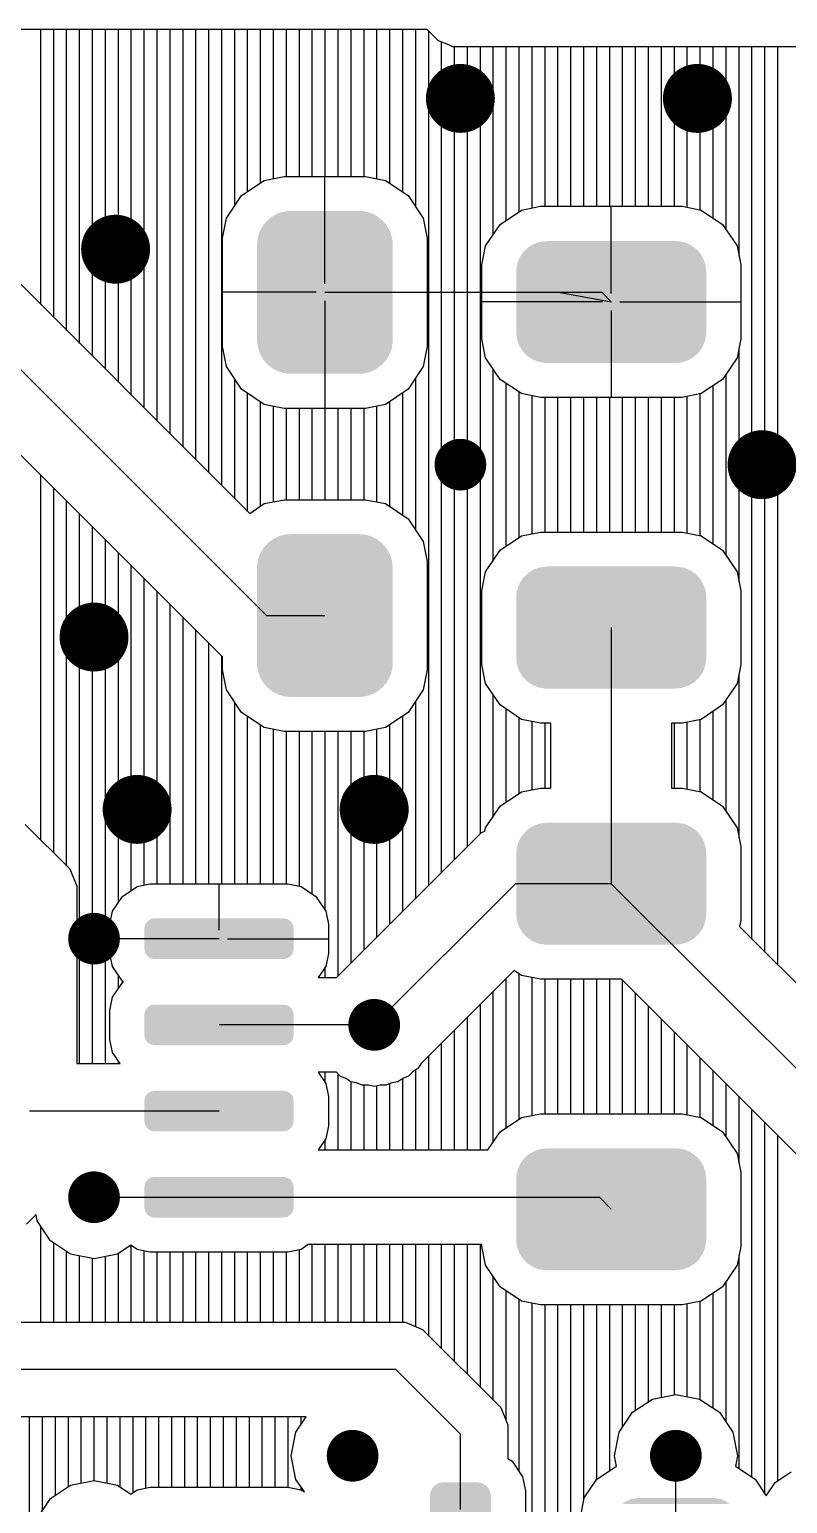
# Model space of a CAD drawing. Extents: x 295 to 953, y 10 to 290.
# Drawn here: x 717.22 to 735.65, y 147.46 to 183.3 of the extents above; entities that cross this region are included whole.
import ezdxf

# ---------------------------------------------------------------- set-up
doc = ezdxf.new("R2010")
doc.units = 0
doc.header["$LTSCALE"] = 5
doc.header["$MEASUREMENT"] = 0
doc.layers.get('0').update_dxf_attribs({"linetype": 'CONTINUOUS', "lineweight": 25})
doc.layers.add('DV-INT-A3_TOP', color=10, linetype='CONTINUOUS')

msp = doc.modelspace()

# ---------------------------------------------------------------- linework, layer by layer
for points, const_width in [([(727.278, 181.628, 1), (728.116, 181.628, 1)], 0.838), ([(733.04, 181.628, 1), (733.879, 181.628, 1)], 0.838), ([(718.896, 177.961, 1), (719.734, 177.961, 1)], 0.838), ([(734.612, 172.722, 1), (735.45, 172.722, 1)], 0.838), ([(727.383, 172.722, 1), (728.011, 172.722, 1)], 0.629), ([(718.372, 168.531, 1), (719.21, 168.531, 1)], 0.838), ([(719.42, 164.34, 1), (720.258, 164.34, 1)], 0.838), ([(725.182, 164.34, 1), (726.021, 164.34, 1)], 0.838), ([(718.477, 161.197, 1), (719.105, 161.197, 1)], 0.629), ([(725.287, 159.101, 1), (725.916, 159.101, 1)], 0.629), ([(718.477, 154.91, 1), (719.105, 154.91, 1)], 0.629), ([(724.763, 148.624, 1), (725.392, 148.624, 1)], 0.629), ([(732.621, 148.624, 1), (733.25, 148.624, 1)], 0.629)]:
    msp.add_lwpolyline(points, format="xyb", close=True, dxfattribs=dict(const_width=const_width))
for points in [[(723.29, 178.842), (723.308, 178.85), (725.52, 178.842), (725.489, 178.85)], [(723.308, 178.85), (723.455, 178.885), (725.489, 178.85), (725.36, 178.885)], [(723.455, 178.885), (723.47, 178.888), (725.36, 178.885), (725.3, 178.888)], [(723.47, 178.888), (723.636, 178.893), (725.3, 178.888), (725.217, 178.893)], [(725.17, 178.893), (725.194, 178.894), (725.217, 178.893), (725.194, 178.894)], [(722.828, 178.416), (722.9, 178.539), (725.976, 178.416), (725.908, 178.539)], [(722.9, 178.539), (722.912, 178.559), (725.908, 178.539), (725.891, 178.559)], [(722.912, 178.559), (723.009, 178.665), (725.891, 178.559), (725.8, 178.665)], [(723.009, 178.665), (723.023, 178.682), (725.8, 178.665), (725.779, 178.682)], [(723.023, 178.682), (723.14, 178.768), (725.779, 178.682), (725.669, 178.768)], [(723.14, 178.768), (723.157, 178.78), (725.669, 178.768), (725.644, 178.78)], [(723.157, 178.78), (723.29, 178.842), (725.644, 178.78), (725.52, 178.842)], [(722.752, 178.094), (722.77, 178.235), (726.052, 178.094), (726.037, 178.235)], [(722.77, 178.235), (722.773, 178.258), (726.037, 178.235), (726.03, 178.258)], [(722.773, 178.258), (722.82, 178.393), (726.03, 178.258), (725.988, 178.393)], [(722.82, 178.393), (722.828, 178.416), (725.988, 178.393), (725.976, 178.416)], [(729.6, 178.13), (729.64, 178.143), (733.144, 178.13), (733.072, 178.143)], [(729.64, 178.143), (729.785, 178.158), (733.072, 178.143), (732.989, 178.158)], [(729.785, 178.158), (729.797, 178.16), (732.989, 178.158), (732.957, 178.16)], [(729.797, 178.161), (729.797, 178.164), (732.932, 178.161), (732.932, 178.164)], [(729.797, 178.16), (729.797, 178.161), (732.957, 178.16), (732.932, 178.161)], [(722.752, 178.07), (722.752, 178.094), (726.054, 178.07), (726.052, 178.094)], [(722.754, 178.011), (722.752, 178.07), (726.052, 178.011), (726.054, 178.07)], [(722.754, 175.815), (722.754, 178.011), (726.052, 175.815), (726.052, 178.011)], [(729.127, 177.728), (729.148, 177.778), (733.606, 177.728), (733.576, 177.778)], [(729.148, 177.778), (729.208, 177.863), (733.576, 177.778), (733.525, 177.863)], [(729.208, 177.863), (729.239, 177.907), (733.525, 177.863), (733.485, 177.907)], [(729.239, 177.907), (729.317, 177.979), (733.485, 177.907), (733.418, 177.979)], [(729.317, 177.979), (729.355, 178.014), (733.418, 177.979), (733.368, 178.014)], [(729.355, 178.014), (729.448, 178.069), (733.368, 178.014), (733.289, 178.069)], [(729.448, 178.069), (729.491, 178.094), (733.289, 178.069), (733.23, 178.094)], [(729.491, 178.094), (729.6, 178.13), (733.23, 178.094), (733.144, 178.13)], [(729.055, 177.422), (729.057, 177.479), (733.673, 177.422), (733.667, 177.479)], [(729.055, 177.42), (729.055, 177.422), (733.673, 177.42), (733.673, 177.422)], [(729.055, 175.936), (729.055, 177.42), (733.673, 175.936), (733.673, 177.42)], [(729.057, 177.479), (729.076, 177.579), (733.667, 177.479), (733.656, 177.579)], [(729.076, 177.579), (729.087, 177.633), (733.656, 177.579), (733.638, 177.633)], [(729.087, 177.633), (729.127, 177.728), (733.638, 177.633), (733.606, 177.728)], [(722.752, 175.756), (722.754, 175.815), (726.054, 175.756), (726.052, 175.815)], [(722.754, 175.732), (722.752, 175.756), (726.054, 175.732), (726.054, 175.756)], [(722.768, 175.591), (722.754, 175.732), (726.035, 175.591), (726.054, 175.732)], [(729.055, 175.934), (729.055, 175.936), (733.673, 175.934), (733.673, 175.936)], [(729.061, 175.878), (729.055, 175.934), (733.671, 175.878), (733.673, 175.934)], [(729.072, 175.778), (729.061, 175.878), (733.652, 175.778), (733.671, 175.878)], [(729.091, 175.723), (729.072, 175.778), (733.641, 175.723), (733.652, 175.778)], [(729.122, 175.628), (729.091, 175.723), (733.601, 175.628), (733.641, 175.723)], [(729.152, 175.578), (729.122, 175.628), (733.58, 175.578), (733.601, 175.628)], [(722.776, 175.567), (722.768, 175.591), (726.032, 175.567), (726.035, 175.591)], [(722.818, 175.432), (722.776, 175.567), (725.986, 175.432), (726.032, 175.567)], [(722.83, 175.41), (722.818, 175.432), (725.978, 175.41), (725.986, 175.432)], [(722.898, 175.287), (722.83, 175.41), (725.905, 175.287), (725.978, 175.41)], [(722.915, 175.267), (722.898, 175.287), (725.894, 175.267), (725.905, 175.287)], [(723.006, 175.16), (722.915, 175.267), (725.797, 175.16), (725.894, 175.267)], [(729.203, 175.493), (729.152, 175.578), (733.52, 175.493), (733.58, 175.578)], [(729.243, 175.449), (729.203, 175.493), (733.489, 175.449), (733.52, 175.493)], [(729.31, 175.378), (729.243, 175.449), (733.411, 175.378), (733.489, 175.449)], [(729.36, 175.343), (729.31, 175.378), (733.373, 175.343), (733.411, 175.378)], [(729.439, 175.287), (729.36, 175.343), (733.28, 175.287), (733.373, 175.343)], [(729.498, 175.263), (729.439, 175.287), (733.238, 175.263), (733.28, 175.287)], [(723.027, 175.144), (723.006, 175.16), (725.782, 175.144), (725.797, 175.16)], [(723.137, 175.058), (723.027, 175.144), (725.665, 175.058), (725.782, 175.144)], [(723.162, 175.045), (723.137, 175.058), (725.648, 175.045), (725.665, 175.058)], [(723.285, 174.984), (723.162, 175.045), (725.515, 174.984), (725.648, 175.045)], [(723.316, 174.976), (723.285, 174.984), (725.498, 174.976), (725.515, 174.984)], [(723.446, 174.941), (723.316, 174.976), (725.351, 174.941), (725.498, 174.976)], [(723.505, 174.937), (723.446, 174.941), (725.336, 174.937), (725.351, 174.941)], [(723.589, 174.933), (723.505, 174.937), (725.17, 174.933), (725.336, 174.937)], [(723.612, 174.931), (723.589, 174.933), (723.612, 174.931), (723.636, 174.933)], [(729.584, 175.227), (729.498, 175.263), (733.128, 175.227), (733.238, 175.263)], [(729.656, 175.213), (729.584, 175.227), (733.088, 175.213), (733.128, 175.227)], [(729.739, 175.198), (729.656, 175.213), (732.943, 175.198), (733.088, 175.213)], [(729.771, 175.197), (729.739, 175.198), (732.932, 175.197), (732.943, 175.198)], [(729.797, 175.196), (729.771, 175.197), (732.932, 175.196), (732.932, 175.197)], [(729.797, 175.192), (729.797, 175.196), (732.932, 175.192), (732.932, 175.196)], [(723.157, 170.922), (723.29, 170.984), (725.644, 170.922), (725.52, 170.984)], [(723.29, 170.984), (723.308, 170.992), (725.52, 170.984), (725.489, 170.992)], [(723.308, 170.992), (723.455, 171.027), (725.489, 170.992), (725.36, 171.027)], [(723.455, 171.027), (723.47, 171.03), (725.36, 171.027), (725.3, 171.03)], [(723.47, 171.03), (723.636, 171.035), (725.3, 171.03), (725.217, 171.035)], [(725.17, 171.035), (725.194, 171.036), (725.217, 171.035), (725.194, 171.036)], [(722.828, 170.557), (722.9, 170.681), (725.976, 170.557), (725.908, 170.681)], [(722.9, 170.681), (722.912, 170.701), (725.908, 170.681), (725.891, 170.701)], [(722.912, 170.701), (723.009, 170.807), (725.891, 170.701), (725.8, 170.807)], [(723.009, 170.807), (723.023, 170.824), (725.8, 170.807), (725.779, 170.824)], [(723.023, 170.824), (723.14, 170.91), (725.779, 170.824), (725.669, 170.91)], [(723.14, 170.91), (723.157, 170.922), (725.669, 170.91), (725.644, 170.922)], [(722.752, 170.236), (722.77, 170.377), (726.052, 170.236), (726.037, 170.377)], [(722.77, 170.377), (722.773, 170.4), (726.037, 170.377), (726.03, 170.4)], [(722.773, 170.4), (722.82, 170.535), (726.03, 170.4), (725.988, 170.535)], [(722.82, 170.535), (722.828, 170.557), (725.988, 170.535), (725.976, 170.557)], [(729.797, 170.244), (729.797, 170.247), (732.932, 170.244), (732.932, 170.247)], [(722.752, 170.211), (722.752, 170.236), (726.054, 170.211), (726.052, 170.236)], [(722.754, 170.153), (722.752, 170.211), (726.052, 170.153), (726.054, 170.211)], [(722.754, 167.957), (722.754, 170.153), (726.052, 167.957), (726.052, 170.153)], [(729.148, 169.861), (729.208, 169.946), (733.576, 169.861), (733.525, 169.946)], [(729.208, 169.946), (729.239, 169.99), (733.525, 169.946), (733.485, 169.99)], [(729.239, 169.99), (729.317, 170.062), (733.485, 169.99), (733.418, 170.062)], [(729.317, 170.062), (729.355, 170.097), (733.418, 170.062), (733.368, 170.097)], [(729.355, 170.097), (729.448, 170.152), (733.368, 170.097), (733.289, 170.152)], [(729.448, 170.152), (729.491, 170.177), (733.289, 170.152), (733.23, 170.177)], [(729.491, 170.177), (729.6, 170.213), (733.23, 170.177), (733.144, 170.213)], [(729.6, 170.213), (729.64, 170.226), (733.144, 170.213), (733.072, 170.226)], [(729.64, 170.226), (729.785, 170.242), (733.072, 170.226), (732.989, 170.242)], [(729.785, 170.242), (729.797, 170.243), (732.989, 170.242), (732.957, 170.243)], [(729.797, 170.243), (729.797, 170.244), (732.957, 170.243), (732.932, 170.244)], [(729.055, 169.505), (729.057, 169.562), (733.673, 169.505), (733.667, 169.562)], [(729.057, 169.562), (729.076, 169.662), (733.667, 169.562), (733.656, 169.662)], [(729.076, 169.662), (729.087, 169.716), (733.656, 169.662), (733.638, 169.716)], [(729.087, 169.716), (729.127, 169.811), (733.638, 169.716), (733.606, 169.811)], [(729.127, 169.811), (729.148, 169.861), (733.606, 169.811), (733.576, 169.861)], [(729.055, 169.503), (729.055, 169.505), (733.673, 169.503), (733.673, 169.505)], [(729.055, 168.02), (729.055, 169.503), (733.673, 168.02), (733.673, 169.503)], [(722.752, 167.898), (722.754, 167.957), (726.054, 167.898), (726.052, 167.957)], [(722.754, 167.874), (722.752, 167.898), (726.054, 167.874), (726.054, 167.898)], [(722.768, 167.733), (722.754, 167.874), (726.035, 167.733), (726.054, 167.874)], [(729.055, 168.017), (729.055, 168.02), (733.673, 168.017), (733.673, 168.02)], [(729.061, 167.961), (729.055, 168.017), (733.671, 167.961), (733.673, 168.017)], [(729.072, 167.861), (729.061, 167.961), (733.652, 167.861), (733.671, 167.961)], [(729.091, 167.806), (729.072, 167.861), (733.641, 167.806), (733.652, 167.861)], [(729.122, 167.712), (729.091, 167.806), (733.601, 167.712), (733.641, 167.806)], [(722.776, 167.709), (722.768, 167.733), (726.032, 167.709), (726.035, 167.733)], [(722.818, 167.574), (722.776, 167.709), (725.986, 167.574), (726.032, 167.709)], [(722.83, 167.552), (722.818, 167.574), (725.978, 167.552), (725.986, 167.574)], [(722.898, 167.429), (722.83, 167.552), (725.905, 167.429), (725.978, 167.552)], [(722.915, 167.409), (722.898, 167.429), (725.894, 167.409), (725.905, 167.429)], [(723.006, 167.302), (722.915, 167.409), (725.797, 167.302), (725.894, 167.409)], [(729.152, 167.661), (729.122, 167.712), (733.58, 167.661), (733.601, 167.712)], [(729.203, 167.576), (729.152, 167.661), (733.52, 167.576), (733.58, 167.661)], [(729.243, 167.532), (729.203, 167.576), (733.489, 167.532), (733.52, 167.576)], [(729.31, 167.461), (729.243, 167.532), (733.411, 167.461), (733.489, 167.532)], [(729.36, 167.426), (729.31, 167.461), (733.373, 167.426), (733.411, 167.461)], [(729.439, 167.371), (729.36, 167.426), (733.28, 167.371), (733.373, 167.426)], [(723.027, 167.286), (723.006, 167.302), (725.782, 167.286), (725.797, 167.302)], [(723.137, 167.2), (723.027, 167.286), (725.665, 167.2), (725.782, 167.286)], [(723.162, 167.187), (723.137, 167.2), (725.648, 167.187), (725.665, 167.2)], [(723.285, 167.126), (723.162, 167.187), (725.515, 167.126), (725.648, 167.187)], [(723.316, 167.117), (723.285, 167.126), (725.498, 167.117), (725.515, 167.126)], [(723.446, 167.083), (723.316, 167.117), (725.351, 167.083), (725.498, 167.117)], [(723.505, 167.079), (723.446, 167.083), (725.336, 167.079), (725.351, 167.083)], [(723.589, 167.074), (723.505, 167.079), (725.17, 167.074), (725.336, 167.079)], [(723.612, 167.073), (723.589, 167.074), (723.612, 167.073), (723.636, 167.074)], [(729.498, 167.346), (729.439, 167.371), (733.238, 167.346), (733.28, 167.371)], [(729.584, 167.31), (729.498, 167.346), (733.128, 167.31), (733.238, 167.346)], [(729.656, 167.296), (729.584, 167.31), (733.088, 167.296), (733.128, 167.31)], [(729.739, 167.281), (729.656, 167.296), (732.943, 167.281), (733.088, 167.296)], [(729.771, 167.28), (729.739, 167.281), (732.932, 167.28), (732.943, 167.281)], [(729.797, 167.279), (729.771, 167.28), (732.932, 167.279), (732.932, 167.28)], [(729.797, 167.276), (729.797, 167.279), (732.932, 167.276), (732.932, 167.279)], [(729.239, 163.762), (729.317, 163.834), (733.485, 163.762), (733.418, 163.834)], [(729.317, 163.834), (729.355, 163.869), (733.418, 163.834), (733.368, 163.869)], [(729.355, 163.869), (729.448, 163.924), (733.368, 163.869), (733.289, 163.924)], [(729.448, 163.924), (729.491, 163.949), (733.289, 163.924), (733.23, 163.949)], [(729.491, 163.949), (729.6, 163.985), (733.23, 163.949), (733.144, 163.985)], [(729.6, 163.985), (729.64, 163.998), (733.144, 163.985), (733.072, 163.998)], [(729.64, 163.998), (729.785, 164.014), (733.072, 163.998), (732.989, 164.014)], [(729.785, 164.014), (729.797, 164.015), (732.989, 164.014), (732.957, 164.015)], [(729.797, 164.016), (729.797, 164.019), (732.932, 164.016), (732.932, 164.019)], [(729.797, 164.015), (729.797, 164.016), (732.957, 164.015), (732.932, 164.016)], [(729.076, 163.434), (729.087, 163.489), (733.656, 163.434), (733.638, 163.489)], [(729.087, 163.489), (729.127, 163.583), (733.638, 163.489), (733.606, 163.583)], [(729.127, 163.583), (729.148, 163.634), (733.606, 163.583), (733.576, 163.634)], [(729.148, 163.634), (729.208, 163.719), (733.576, 163.634), (733.525, 163.719)], [(729.208, 163.719), (729.239, 163.762), (733.525, 163.719), (733.485, 163.762)], [(729.055, 163.277), (729.057, 163.334), (733.673, 163.277), (733.667, 163.334)], [(729.055, 163.275), (729.055, 163.277), (733.673, 163.275), (733.673, 163.277)], [(729.055, 161.792), (729.055, 163.275), (733.673, 161.792), (733.673, 163.275)], [(729.057, 163.334), (729.076, 163.434), (733.667, 163.334), (733.656, 163.434)], [(720.096, 161.627), (720.157, 161.665), (723.558, 161.627), (723.508, 161.665)], [(720.157, 161.665), (720.173, 161.674), (723.508, 161.665), (723.474, 161.674)], [(720.173, 161.674), (720.256, 161.69), (723.474, 161.674), (723.421, 161.69)], [(720.256, 161.69), (720.262, 161.691), (723.421, 161.69), (723.397, 161.691)], [(729.055, 161.79), (729.055, 161.792), (733.673, 161.79), (733.673, 161.792)], [(729.061, 161.733), (729.055, 161.79), (733.671, 161.733), (733.673, 161.79)], [(729.072, 161.633), (729.061, 161.733), (733.652, 161.633), (733.671, 161.733)], [(720.015, 161.444), (720.016, 161.467), (723.644, 161.444), (723.64, 161.467)], [(720.015, 160.949), (720.015, 161.444), (723.644, 160.949), (723.644, 161.444)], [(720.016, 161.467), (720.035, 161.533), (723.64, 161.467), (723.628, 161.533)], [(720.035, 161.533), (720.041, 161.555), (723.628, 161.533), (723.614, 161.555)], [(720.041, 161.555), (720.083, 161.61), (723.614, 161.555), (723.58, 161.61)], [(720.083, 161.61), (720.096, 161.627), (723.58, 161.61), (723.558, 161.627)], [(729.091, 161.578), (729.072, 161.633), (733.641, 161.578), (733.652, 161.633)], [(729.122, 161.484), (729.091, 161.578), (733.601, 161.484), (733.641, 161.578)], [(729.152, 161.433), (729.122, 161.484), (733.58, 161.433), (733.601, 161.484)], [(729.203, 161.348), (729.152, 161.433), (733.52, 161.348), (733.58, 161.433)], [(729.243, 161.305), (729.203, 161.348), (733.489, 161.305), (733.52, 161.348)], [(729.31, 161.233), (729.243, 161.305), (733.411, 161.233), (733.489, 161.305)], [(720.019, 160.926), (720.015, 160.949), (723.643, 160.926), (723.644, 160.949)], [(729.36, 161.198), (729.31, 161.233), (733.373, 161.198), (733.411, 161.233)], [(729.439, 161.143), (729.36, 161.198), (733.28, 161.143), (733.373, 161.198)], [(729.498, 161.118), (729.439, 161.143), (733.238, 161.118), (733.28, 161.143)], [(729.584, 161.082), (729.498, 161.118), (733.128, 161.082), (733.238, 161.118)], [(729.656, 161.069), (729.584, 161.082), (733.088, 161.069), (733.128, 161.082)], [(729.739, 161.053), (729.656, 161.069), (732.943, 161.053), (733.088, 161.069)], [(729.771, 161.052), (729.739, 161.053), (732.932, 161.052), (732.943, 161.053)], [(729.797, 161.051), (729.771, 161.052), (732.932, 161.051), (732.932, 161.052)], [(729.797, 161.048), (729.797, 161.051), (732.932, 161.048), (732.932, 161.051)], [(720.031, 160.86), (720.019, 160.926), (723.624, 160.86), (723.643, 160.926)], [(720.045, 160.839), (720.031, 160.86), (723.618, 160.839), (723.624, 160.86)], [(720.079, 160.783), (720.045, 160.839), (723.576, 160.783), (723.618, 160.839)], [(720.101, 160.766), (720.079, 160.783), (723.563, 160.766), (723.576, 160.783)], [(720.151, 160.728), (720.101, 160.766), (723.502, 160.728), (723.563, 160.766)], [(720.185, 160.719), (720.151, 160.728), (723.486, 160.719), (723.502, 160.728)], [(720.238, 160.703), (720.185, 160.719), (723.403, 160.703), (723.486, 160.719)], [(720.262, 160.702), (720.238, 160.703), (723.397, 160.702), (723.403, 160.703)], [(720.041, 159.459), (720.083, 159.515), (723.614, 159.459), (723.58, 159.515)], [(720.083, 159.515), (720.096, 159.531), (723.58, 159.515), (723.558, 159.531)], [(720.096, 159.531), (720.157, 159.569), (723.558, 159.531), (723.508, 159.569)], [(720.157, 159.569), (720.173, 159.579), (723.508, 159.569), (723.474, 159.579)], [(720.173, 159.579), (720.256, 159.594), (723.474, 159.579), (723.421, 159.594)], [(720.256, 159.594), (720.262, 159.596), (723.421, 159.594), (723.397, 159.596)], [(720.015, 159.348), (720.016, 159.372), (723.644, 159.348), (723.64, 159.372)], [(720.015, 158.854), (720.015, 159.348), (723.644, 158.854), (723.644, 159.348)], [(720.016, 159.372), (720.035, 159.437), (723.64, 159.372), (723.628, 159.437)], [(720.035, 159.437), (720.041, 159.459), (723.628, 159.437), (723.614, 159.459)], [(720.019, 158.83), (720.015, 158.854), (723.643, 158.83), (723.644, 158.854)], [(720.031, 158.765), (720.019, 158.83), (723.624, 158.765), (723.643, 158.83)], [(720.045, 158.743), (720.031, 158.765), (723.618, 158.743), (723.624, 158.765)], [(720.079, 158.688), (720.045, 158.743), (723.576, 158.688), (723.618, 158.743)], [(720.101, 158.671), (720.079, 158.688), (723.563, 158.671), (723.576, 158.688)], [(720.151, 158.633), (720.101, 158.671), (723.502, 158.633), (723.563, 158.671)], [(720.185, 158.623), (720.151, 158.633), (723.486, 158.623), (723.502, 158.633)], [(720.238, 158.608), (720.185, 158.623), (723.403, 158.608), (723.486, 158.623)], [(720.262, 158.607), (720.238, 158.608), (723.397, 158.607), (723.403, 158.608)], [(720.035, 157.342), (720.041, 157.364), (723.628, 157.342), (723.614, 157.364)], [(720.041, 157.364), (720.083, 157.419), (723.614, 157.364), (723.58, 157.419)], [(720.083, 157.419), (720.096, 157.436), (723.58, 157.419), (723.558, 157.436)], [(720.096, 157.436), (720.157, 157.474), (723.558, 157.436), (723.508, 157.474)], [(720.157, 157.474), (720.173, 157.483), (723.508, 157.474), (723.474, 157.483)], [(720.173, 157.483), (720.256, 157.499), (723.474, 157.483), (723.421, 157.499)], [(720.256, 157.499), (720.262, 157.5), (723.421, 157.499), (723.397, 157.5)], [(720.015, 157.253), (720.016, 157.276), (723.644, 157.253), (723.64, 157.276)], [(720.015, 156.758), (720.015, 157.253), (723.644, 156.758), (723.644, 157.253)], [(720.016, 157.276), (720.035, 157.342), (723.64, 157.276), (723.628, 157.342)], [(720.019, 156.735), (720.015, 156.758), (723.643, 156.735), (723.644, 156.758)], [(720.031, 156.669), (720.019, 156.735), (723.624, 156.669), (723.643, 156.735)], [(720.045, 156.648), (720.031, 156.669), (723.618, 156.648), (723.624, 156.669)], [(720.079, 156.592), (720.045, 156.648), (723.576, 156.592), (723.618, 156.648)], [(720.101, 156.575), (720.079, 156.592), (723.563, 156.575), (723.576, 156.592)], [(720.151, 156.537), (720.101, 156.575), (723.502, 156.537), (723.563, 156.575)], [(720.185, 156.528), (720.151, 156.537), (723.486, 156.528), (723.502, 156.537)], [(720.238, 156.512), (720.185, 156.528), (723.403, 156.512), (723.486, 156.528)], [(720.262, 156.511), (720.238, 156.512), (723.397, 156.511), (723.403, 156.512)], [(729.239, 155.846), (729.317, 155.917), (733.485, 155.846), (733.418, 155.917)], [(729.317, 155.917), (729.355, 155.952), (733.418, 155.917), (733.368, 155.952)], [(729.355, 155.952), (729.448, 156.007), (733.368, 155.952), (733.289, 156.007)], [(729.448, 156.007), (729.491, 156.032), (733.289, 156.007), (733.23, 156.032)], [(729.491, 156.032), (729.6, 156.068), (733.23, 156.032), (733.144, 156.068)], [(729.6, 156.068), (729.64, 156.082), (733.144, 156.068), (733.072, 156.082)], [(729.64, 156.082), (729.785, 156.097), (733.072, 156.082), (732.989, 156.097)], [(729.785, 156.097), (729.797, 156.098), (732.989, 156.097), (732.957, 156.098)], [(729.797, 156.099), (729.797, 156.102), (732.932, 156.099), (732.932, 156.102)], [(729.797, 156.098), (729.797, 156.099), (732.957, 156.098), (732.932, 156.099)], [(729.076, 155.517), (729.087, 155.572), (733.656, 155.517), (733.638, 155.572)], [(729.087, 155.572), (729.127, 155.666), (733.638, 155.572), (733.606, 155.666)], [(729.127, 155.666), (729.148, 155.717), (733.606, 155.666), (733.576, 155.717)], [(729.148, 155.717), (729.208, 155.802), (733.576, 155.717), (733.525, 155.802)], [(729.208, 155.802), (729.239, 155.846), (733.525, 155.802), (733.485, 155.846)], [(720.016, 155.181), (720.035, 155.246), (723.64, 155.181), (723.628, 155.246)], [(720.035, 155.246), (720.041, 155.268), (723.628, 155.246), (723.614, 155.268)], [(720.041, 155.268), (720.083, 155.324), (723.614, 155.268), (723.58, 155.324)], [(720.083, 155.324), (720.096, 155.34), (723.58, 155.324), (723.558, 155.34)], [(720.096, 155.34), (720.157, 155.378), (723.558, 155.34), (723.508, 155.378)], [(720.157, 155.378), (720.173, 155.388), (723.508, 155.378), (723.474, 155.388)], [(720.173, 155.388), (720.256, 155.403), (723.474, 155.388), (723.421, 155.403)], [(720.256, 155.403), (720.262, 155.405), (723.421, 155.403), (723.397, 155.405)], [(729.055, 155.361), (729.057, 155.417), (733.673, 155.361), (733.667, 155.417)], [(729.055, 155.359), (729.055, 155.361), (733.673, 155.359), (733.673, 155.361)], [(729.055, 153.875), (729.055, 155.359), (733.673, 153.875), (733.673, 155.359)], [(729.057, 155.417), (729.076, 155.517), (733.667, 155.417), (733.656, 155.517)], [(720.015, 155.157), (720.016, 155.181), (723.644, 155.157), (723.64, 155.181)], [(720.015, 154.663), (720.015, 155.157), (723.644, 154.663), (723.644, 155.157)], [(720.019, 154.639), (720.015, 154.663), (723.643, 154.639), (723.644, 154.663)], [(720.031, 154.574), (720.019, 154.639), (723.624, 154.574), (723.643, 154.639)], [(720.045, 154.552), (720.031, 154.574), (723.618, 154.552), (723.624, 154.574)], [(720.079, 154.497), (720.045, 154.552), (723.576, 154.497), (723.618, 154.552)], [(720.101, 154.48), (720.079, 154.497), (723.563, 154.48), (723.576, 154.497)], [(720.151, 154.442), (720.101, 154.48), (723.502, 154.442), (723.563, 154.48)], [(720.185, 154.432), (720.151, 154.442), (723.486, 154.432), (723.502, 154.442)], [(720.238, 154.417), (720.185, 154.432), (723.403, 154.417), (723.486, 154.432)], [(720.262, 154.416), (720.238, 154.417), (723.397, 154.416), (723.403, 154.417)], [(729.055, 153.873), (729.055, 153.875), (733.673, 153.873), (733.673, 153.875)], [(729.061, 153.816), (729.055, 153.873), (733.671, 153.816), (733.673, 153.873)], [(729.072, 153.716), (729.061, 153.816), (733.652, 153.716), (733.671, 153.816)], [(729.091, 153.662), (729.072, 153.716), (733.641, 153.662), (733.652, 153.716)], [(729.122, 153.567), (729.091, 153.662), (733.601, 153.567), (733.641, 153.662)], [(729.152, 153.517), (729.122, 153.567), (733.58, 153.517), (733.601, 153.567)], [(729.203, 153.432), (729.152, 153.517), (733.52, 153.432), (733.58, 153.517)], [(729.243, 153.388), (729.203, 153.432), (733.489, 153.388), (733.52, 153.432)], [(729.31, 153.316), (729.243, 153.388), (733.411, 153.316), (733.489, 153.388)], [(729.36, 153.281), (729.31, 153.316), (733.373, 153.281), (733.411, 153.316)], [(729.439, 153.226), (729.36, 153.281), (733.28, 153.226), (733.373, 153.281)], [(729.498, 153.201), (729.439, 153.226), (733.238, 153.201), (733.28, 153.226)], [(729.584, 153.165), (729.498, 153.201), (733.128, 153.165), (733.238, 153.201)], [(729.656, 153.152), (729.584, 153.165), (733.088, 153.152), (733.128, 153.165)], [(729.739, 153.136), (729.656, 153.152), (732.943, 153.136), (733.088, 153.152)], [(729.771, 153.135), (729.739, 153.136), (732.932, 153.135), (732.943, 153.136)], [(729.797, 153.134), (729.771, 153.135), (732.932, 153.134), (732.932, 153.135)], [(729.797, 153.131), (729.797, 153.134), (732.932, 153.131), (732.932, 153.134)], [(726.957, 147.651), (726.971, 147.744), (728.437, 147.651), (728.422, 147.744)], [(726.971, 147.744), (726.976, 147.755), (728.422, 147.744), (728.42, 147.755)], [(726.976, 147.755), (727.016, 147.839), (728.42, 147.755), (728.376, 147.839)], [(727.016, 147.839), (727.024, 147.848), (728.376, 147.839), (728.372, 147.848)], [(727.024, 147.848), (727.088, 147.914), (728.372, 147.848), (728.303, 147.914)], [(727.088, 147.914), (727.101, 147.921), (728.303, 147.914), (728.297, 147.921)], [(727.101, 147.921), (727.181, 147.963), (728.297, 147.921), (728.209, 147.963)], [(727.181, 147.963), (727.201, 147.966), (728.209, 147.963), (728.203, 147.966)], [(727.201, 147.966), (727.284, 147.98), (728.203, 147.966), (728.11, 147.98)], [(726.955, 146.989), (726.955, 147.651), (728.439, 146.989), (728.439, 147.651)], [(731.632, 147.449), (731.72, 147.513), (734.235, 147.449), (734.156, 147.513)], [(731.72, 147.513), (731.739, 147.527), (734.156, 147.513), (734.126, 147.527)], [(731.739, 147.527), (731.843, 147.568), (734.126, 147.527), (734.036, 147.568)], [(731.843, 147.568), (731.862, 147.576), (734.036, 147.568), (733.994, 147.576)], [(731.862, 147.576), (731.987, 147.592), (733.994, 147.576), (733.906, 147.592)], [(731.987, 147.592), (731.993, 147.593), (733.906, 147.592), (733.879, 147.593)]]:
    msp.add_solid(points)
at = {"layer": 'DV-INT-A3_TOP', "color": 7}
for p, q in [((726.888, 183.304), (708.645, 183.304)), ((717.496, 176.615), (717.496, 183.304)), ((717.81, 176.301), (717.81, 183.304)), ((718.125, 175.987), (718.125, 183.304)), ((718.439, 175.672), (718.439, 183.304)), ((718.753, 175.358), (718.753, 183.304)), ((719.068, 175.044), (719.068, 183.304)), ((719.382, 174.729), (719.382, 183.304)), ((719.696, 174.415), (719.696, 183.304)), ((720.011, 174.101), (720.011, 183.304)), ((720.325, 173.786), (720.325, 183.304)), ((720.639, 173.472), (720.639, 183.304)), ((720.954, 173.158), (720.954, 183.304)), ((721.268, 172.843), (721.268, 183.304)), ((721.582, 172.529), (721.582, 183.304)), ((721.897, 172.215), (721.897, 183.304)), ((722.211, 179.017), (722.211, 183.304)), ((722.525, 179.365), (722.525, 183.304)), ((722.84, 179.574), (722.84, 183.304)), ((723.154, 179.679), (723.154, 183.304)), ((723.468, 179.729), (723.468, 183.304)), ((723.783, 179.729), (723.783, 183.304)), ((724.097, 179.729), (724.097, 183.304)), ((724.411, 179.729), (724.411, 183.304)), ((724.726, 179.729), (724.726, 183.304)), ((725.04, 179.729), (725.04, 183.304)), ((725.354, 179.729), (725.354, 183.304)), ((725.669, 179.675), (725.669, 183.304)), ((725.983, 179.562), (725.983, 183.304)), ((726.297, 179.352), (726.297, 183.304)), ((726.611, 178.987), (726.611, 183.304)), ((727.165, 183.027), (726.888, 183.304)), ((726.926, 162.496), (726.926, 183.262)), ((727.412, 182.927), (727.165, 183.027)), ((727.24, 162.81), (727.24, 182.994)), ((727.513, 182.885), (727.412, 182.927)), ((727.886, 182.885), (727.513, 182.885)), ((727.554, 163.124), (727.554, 182.885)), ((727.869, 163.439), (727.869, 182.885)), ((770.265, 182.885), (727.886, 182.885)), ((728.183, 163.753), (728.183, 182.885)), ((728.497, 178.321), (728.497, 182.885)), ((728.812, 178.665), (728.812, 182.885)), ((729.126, 178.874), (729.126, 182.885)), ((729.44, 178.962), (729.44, 182.885)), ((729.755, 179.004), (729.755, 182.885)), ((730.069, 179.004), (730.069, 182.885)), ((730.383, 179.004), (730.383, 182.885)), ((730.698, 179.004), (730.698, 182.885)), ((731.012, 179.004), (731.012, 182.885)), ((731.326, 179.004), (731.326, 182.885)), ((731.641, 179.004), (731.641, 182.885)), ((731.955, 179.004), (731.955, 182.885)), ((732.269, 179.004), (732.269, 182.885)), ((732.584, 179.004), (732.584, 182.885)), ((732.898, 179.004), (732.898, 182.885)), ((733.212, 178.979), (733.212, 182.885)), ((733.527, 178.916), (733.527, 182.885)), ((733.841, 178.715), (733.841, 182.885)), ((734.155, 178.438), (734.155, 182.885)), ((734.47, 177.793), (734.47, 182.885)), ((734.784, 161.188), (734.784, 182.885)), ((735.098, 160.874), (735.098, 182.885)), ((735.413, 160.56), (735.413, 182.885)), ((722.379, 179.264), (722.928, 179.633)), ((722.928, 179.633), (723.414, 179.729)), ((723.414, 179.729), (725.392, 179.729)), ((724.403, 177.122), (724.403, 179.729)), ((725.392, 179.729), (725.878, 179.633)), ((725.878, 179.633), (726.427, 179.264)), ((722.01, 178.715), (722.379, 179.264)), ((726.427, 179.264), (726.796, 178.715)), ((728.661, 178.56), (729.181, 178.912)), ((729.181, 178.912), (729.642, 179.004)), ((729.642, 179.004), (733.091, 179.004)), ((731.364, 176.888), (731.364, 179.004)), ((733.091, 179.004), (733.552, 178.912)), ((733.552, 178.912), (734.071, 178.56)), ((721.913, 178.229), (722.01, 178.715)), ((726.796, 178.715), (726.892, 178.229)), ((728.309, 178.04), (728.661, 178.56)), ((734.071, 178.56), (734.424, 178.04)), ((715.958, 178.153), (722.576, 171.536)), ((721.913, 175.593), (721.913, 178.229)), ((726.892, 178.229), (726.892, 175.593)), ((728.217, 177.579), (728.309, 178.04)), ((734.424, 178.04), (734.516, 177.579)), ((728.217, 175.781), (728.217, 177.579)), ((734.516, 177.579), (734.516, 175.781)), ((715.124, 176.913), (722.982, 169.055)), ((724.193, 176.913), (721.913, 176.913)), ((724.403, 176.913), (730.086, 176.913)), ((724.403, 176.703), (724.403, 174.092)), ((724.612, 176.913), (726.892, 176.913)), ((730.086, 176.913), (731.134, 176.913)), ((730.086, 176.913), (731.364, 176.678)), ((731.134, 176.913), (731.364, 176.678)), ((731.155, 176.678), (728.217, 176.678)), ((731.364, 176.469), (731.364, 174.356)), ((731.574, 176.678), (734.516, 176.678)), ((728.309, 175.32), (728.217, 175.781)), ((734.516, 175.781), (734.424, 175.32)), ((722.01, 175.107), (721.913, 175.593)), ((726.892, 175.593), (726.796, 175.107)), ((728.661, 174.796), (728.309, 175.32)), ((734.424, 175.32), (734.071, 174.796)), ((734.47, 169.876), (734.47, 175.563)), ((722.379, 174.557), (722.01, 175.107)), ((726.796, 175.107), (726.427, 174.557)), ((728.497, 170.404), (728.497, 175.035)), ((734.155, 170.517), (734.155, 174.922)), ((721.742, 168.221), (715.287, 174.675)), ((722.211, 171.9), (722.211, 174.805)), ((722.928, 174.189), (722.379, 174.557)), ((726.427, 174.557), (725.878, 174.189)), ((726.611, 171.129), (726.611, 174.834)), ((729.181, 174.449), (728.661, 174.796)), ((728.812, 170.744), (728.812, 174.696)), ((734.071, 174.796), (733.552, 174.449)), ((733.841, 170.794), (733.841, 174.645)), ((722.525, 171.586), (722.525, 174.457)), ((722.84, 171.716), (722.84, 174.247)), ((725.983, 171.703), (725.983, 174.26)), ((726.297, 171.494), (726.297, 174.469)), ((729.126, 170.953), (729.126, 174.486)), ((729.642, 174.356), (729.181, 174.449)), ((729.44, 171.041), (729.44, 174.398)), ((733.091, 174.356), (729.642, 174.356)), ((729.755, 171.083), (729.755, 174.356)), ((730.069, 171.083), (730.069, 174.356)), ((730.383, 171.083), (730.383, 174.356)), ((730.698, 171.083), (730.698, 174.356)), ((731.012, 171.083), (731.012, 174.356)), ((731.326, 171.083), (731.326, 174.356)), ((731.641, 171.083), (731.641, 174.356)), ((731.955, 171.083), (731.955, 174.356)), ((732.269, 171.083), (732.269, 174.356)), ((732.584, 171.083), (732.584, 174.356)), ((732.898, 171.083), (732.898, 174.356)), ((733.552, 174.449), (733.091, 174.356)), ((733.212, 171.058), (733.212, 174.381)), ((733.527, 170.995), (733.527, 174.444)), ((723.414, 174.092), (722.928, 174.189)), ((723.154, 171.821), (723.154, 174.143)), ((725.392, 174.092), (723.414, 174.092)), ((723.468, 171.871), (723.468, 174.092)), ((723.783, 171.871), (723.783, 174.092)), ((724.097, 171.871), (724.097, 174.092)), ((724.411, 171.871), (724.411, 174.092)), ((724.726, 171.871), (724.726, 174.092)), ((725.04, 171.871), (725.04, 174.092)), ((725.354, 171.871), (725.354, 174.092)), ((725.878, 174.189), (725.392, 174.092)), ((725.669, 171.817), (725.669, 174.147)), ((717.496, 163.598), (717.496, 172.466)), ((717.81, 163.284), (717.81, 172.152)), ((718.125, 162.969), (718.125, 171.838)), ((722.576, 171.536), (722.928, 171.775)), ((722.928, 171.775), (723.414, 171.871)), ((723.414, 171.871), (725.392, 171.871)), ((725.392, 171.871), (725.878, 171.775)), ((725.878, 171.775), (726.427, 171.406)), ((718.439, 158.158), (718.439, 171.523)), ((726.427, 171.406), (726.796, 170.857)), ((718.753, 158.158), (718.753, 171.209)), ((728.661, 170.643), (729.181, 170.991)), ((729.181, 170.991), (729.642, 171.083)), ((729.642, 171.083), (733.091, 171.083)), ((733.091, 171.083), (733.552, 170.991)), ((733.552, 170.991), (734.071, 170.643)), ((719.068, 158.158), (719.068, 170.895)), ((726.796, 170.857), (726.892, 170.371)), ((728.309, 170.119), (728.661, 170.643)), ((734.071, 170.643), (734.424, 170.119)), ((719.382, 162.077), (719.382, 170.58)), ((719.696, 162.37), (719.696, 170.266)), ((726.892, 170.371), (726.892, 167.735)), ((720.011, 162.5), (720.011, 169.952)), ((728.217, 169.658), (728.309, 170.119)), ((734.424, 170.119), (734.516, 169.658)), ((720.325, 162.529), (720.325, 169.637)), ((728.217, 167.86), (728.217, 169.658)), ((734.516, 169.658), (734.516, 167.86)), ((720.639, 162.529), (720.639, 169.323)), ((720.954, 162.529), (720.954, 169.009)), ((722.982, 169.055), (724.403, 169.055)), ((721.268, 162.529), (721.268, 168.694)), ((731.364, 168.761), (731.364, 162.534)), ((721.582, 162.529), (721.582, 168.38)), ((721.913, 168.049), (721.742, 168.221)), ((721.897, 162.529), (721.897, 168.066)), ((721.913, 167.735), (721.913, 168.049)), ((728.309, 167.399), (728.217, 167.86)), ((734.516, 167.86), (734.424, 167.399)), ((722.01, 167.248), (721.913, 167.735)), ((726.892, 167.735), (726.796, 167.248)), ((728.661, 166.88), (728.309, 167.399)), ((734.424, 167.399), (734.071, 166.88)), ((734.47, 163.648), (734.47, 167.647)), ((722.379, 166.699), (722.01, 167.248)), ((726.796, 167.248), (726.427, 166.699)), ((728.497, 164.176), (728.497, 167.118)), ((722.211, 162.529), (722.211, 166.947)), ((722.928, 166.331), (722.379, 166.699)), ((726.427, 166.699), (725.878, 166.331)), ((726.611, 162.181), (726.611, 166.976)), ((729.181, 166.528), (728.661, 166.88)), ((728.812, 164.52), (728.812, 166.775)), ((734.071, 166.88), (733.552, 166.528)), ((733.841, 164.57), (733.841, 166.725)), ((734.155, 164.294), (734.155, 167.001)), ((722.525, 162.529), (722.525, 166.599)), ((722.84, 162.529), (722.84, 166.389)), ((723.414, 166.234), (722.928, 166.331)), ((725.878, 166.331), (725.392, 166.234)), ((725.983, 161.553), (725.983, 166.402)), ((726.297, 161.867), (726.297, 166.611)), ((729.126, 164.73), (729.126, 166.565)), ((729.642, 166.435), (729.181, 166.528)), ((729.44, 164.818), (729.44, 166.477)), ((729.897, 166.435), (729.642, 166.435)), ((729.755, 164.86), (729.755, 166.435)), ((729.897, 164.86), (729.897, 166.435)), ((733.091, 166.435), (732.831, 166.435)), ((732.831, 166.435), (732.831, 164.86)), ((732.898, 164.86), (732.898, 166.435)), ((733.552, 166.528), (733.091, 166.435)), ((733.212, 164.834), (733.212, 166.46)), ((733.527, 164.771), (733.527, 166.523)), ((723.154, 162.529), (723.154, 166.284)), ((725.392, 166.234), (723.414, 166.234)), ((723.468, 162.529), (723.468, 166.234)), ((723.783, 162.471), (723.783, 166.234)), ((724.097, 162.282), (724.097, 166.234)), ((724.411, 161.88), (724.411, 166.234)), ((724.726, 160.296), (724.726, 166.234)), ((725.04, 160.61), (725.04, 166.234)), ((725.354, 160.924), (725.354, 166.234)), ((725.669, 161.238), (725.669, 166.289)), ((728.661, 164.415), (729.181, 164.767)), ((729.181, 164.767), (729.642, 164.86)), ((729.642, 164.86), (729.897, 164.86)), ((732.831, 164.86), (733.091, 164.86)), ((733.091, 164.86), (733.552, 164.767)), ((733.552, 164.767), (734.071, 164.415)), ((728.309, 163.896), (728.661, 164.415)), ((734.071, 164.415), (734.424, 163.896)), ((717.115, 163.975), (718.2, 162.894)), ((728.208, 163.778), (728.292, 163.812)), ((728.292, 163.812), (728.309, 163.896)), ((734.424, 163.896), (734.516, 163.435)), ((724.684, 160.254), (728.208, 163.778)), ((734.516, 163.435), (734.516, 161.637)), ((718.2, 162.894), (718.372, 162.471)), ((718.372, 162.471), (718.372, 158.158)), ((719.483, 162.223), (719.839, 162.466)), ((719.839, 162.466), (720.157, 162.529)), ((720.157, 162.529), (723.506, 162.529)), ((721.83, 161.406), (721.83, 162.529)), ((723.506, 162.529), (723.824, 162.466)), ((723.824, 162.466), (724.181, 162.223)), ((729.038, 162.534), (725.601, 159.101)), ((731.364, 162.534), (729.038, 162.534)), ((737.19, 156.712), (731.364, 162.534)), ((719.24, 161.867), (719.483, 162.223)), ((724.181, 162.223), (724.424, 161.867)), ((719.177, 161.549), (719.24, 161.867)), ((724.424, 161.867), (724.487, 161.549)), ((719.177, 160.84), (719.177, 161.549)), ((724.487, 161.549), (724.487, 160.84)), ((734.516, 161.637), (734.486, 161.49)), ((734.486, 161.49), (736.678, 159.298)), ((721.83, 161.197), (718.791, 161.197)), ((721.62, 161.197), (719.177, 161.197)), ((722.039, 161.197), (724.487, 161.197)), ((719.24, 160.522), (719.177, 160.84)), ((724.487, 160.84), (724.424, 160.522)), ((719.483, 160.166), (719.24, 160.522)), ((719.382, 159.981), (719.382, 160.312)), ((724.424, 160.522), (724.239, 160.254)), ((724.239, 160.254), (724.684, 160.254)), ((724.411, 160.254), (724.411, 160.509)), ((729.005, 160.425), (726.741, 158.162)), ((728.812, 156.599), (728.812, 160.233)), ((729.181, 160.304), (729.005, 160.425)), ((729.126, 156.809), (729.126, 160.342)), ((729.642, 160.212), (729.181, 160.304)), ((729.44, 156.897), (729.44, 160.254)), ((731.616, 160.212), (729.642, 160.212)), ((729.755, 156.939), (729.755, 160.212)), ((730.069, 156.939), (730.069, 160.212)), ((730.383, 156.939), (730.383, 160.212)), ((730.698, 156.939), (730.698, 160.212)), ((731.012, 156.939), (731.012, 160.212)), ((731.326, 156.939), (731.326, 160.212)), ((735.949, 155.878), (731.616, 160.212)), ((719.24, 159.772), (719.483, 160.128)), ((719.508, 160.149), (719.483, 160.166)), ((719.483, 160.128), (719.508, 160.149)), ((728.497, 156.26), (728.497, 159.918)), ((731.641, 156.939), (731.641, 160.187)), ((731.955, 156.939), (731.955, 159.872)), ((719.177, 159.453), (719.24, 159.772)), ((728.183, 156.063), (728.183, 159.604)), ((732.269, 156.939), (732.269, 159.558)), ((719.177, 158.745), (719.177, 159.453)), ((727.869, 156.063), (727.869, 159.29)), ((732.584, 156.939), (732.584, 159.244)), ((725.601, 159.101), (721.83, 159.101)), ((727.554, 156.063), (727.554, 158.975)), ((732.898, 156.939), (732.898, 158.929)), ((719.24, 158.426), (719.177, 158.745)), ((719.424, 158.158), (719.24, 158.426)), ((727.24, 156.063), (727.24, 158.661)), ((733.212, 156.913), (733.212, 158.615)), ((718.372, 158.158), (719.424, 158.158)), ((719.382, 158.158), (719.382, 158.217)), ((726.741, 158.162), (726.662, 158.041)), ((726.926, 156.063), (726.926, 158.347)), ((733.527, 156.851), (733.527, 158.301)), ((724.684, 157.949), (724.239, 157.949)), ((724.239, 157.949), (724.424, 157.676)), ((724.411, 157.689), (724.411, 157.949)), ((724.772, 157.856), (724.684, 157.949)), ((724.726, 156.063), (724.726, 157.902)), ((724.91, 157.798), (724.772, 157.856)), ((725.031, 157.718), (724.91, 157.798)), ((725.174, 157.689), (725.031, 157.718)), ((725.04, 156.063), (725.04, 157.714)), ((726.176, 157.718), (726.033, 157.689)), ((726.297, 157.798), (726.176, 157.718)), ((726.435, 157.856), (726.297, 157.798)), ((726.297, 156.063), (726.297, 157.798)), ((726.54, 157.961), (726.435, 157.856)), ((726.662, 158.041), (726.54, 157.961)), ((726.611, 156.063), (726.611, 158.011)), ((733.841, 156.649), (733.841, 157.986)), ((724.424, 157.676), (724.487, 157.358)), ((724.487, 157.358), (724.487, 156.649)), ((725.312, 157.634), (725.174, 157.689)), ((725.459, 157.634), (725.312, 157.634)), ((725.354, 156.063), (725.354, 157.634)), ((725.601, 157.605), (725.459, 157.634)), ((725.748, 157.634), (725.601, 157.605)), ((725.669, 156.063), (725.669, 157.617)), ((725.895, 157.634), (725.748, 157.634)), ((726.033, 157.689), (725.895, 157.634)), ((725.983, 156.063), (725.983, 157.668)), ((734.155, 156.373), (734.155, 157.672)), ((734.47, 155.732), (734.47, 157.358)), ((721.83, 157.006), (717.219, 157.006)), ((734.784, 148.104), (734.784, 157.043)), ((724.487, 156.649), (724.424, 156.331)), ((728.661, 156.498), (729.181, 156.846)), ((729.181, 156.846), (729.642, 156.939)), ((729.642, 156.939), (733.091, 156.939)), ((733.091, 156.939), (733.552, 156.846)), ((733.552, 156.846), (734.071, 156.498)), ((735.098, 147.697), (735.098, 156.729)), ((724.424, 156.331), (724.239, 156.063)), ((724.411, 156.063), (724.411, 156.318)), ((728.368, 156.063), (728.661, 156.498)), ((734.071, 156.498), (734.424, 155.975)), ((735.413, 148.012), (735.413, 156.415)), ((724.239, 156.063), (728.368, 156.063)), ((734.424, 155.975), (734.516, 155.514)), ((734.516, 155.514), (734.516, 153.716)), ((718.791, 154.91), (721.83, 154.91)), ((721.83, 154.91), (731.075, 154.91)), ((731.075, 154.91), (731.364, 154.617)), ((717.383, 154.487), (717.152, 154.256)), ((717.412, 154.336), (717.383, 154.487)), ((717.735, 153.85), (717.412, 154.336)), ((717.496, 151.872), (717.496, 154.206)), ((718.221, 153.527), (717.735, 153.85)), ((717.81, 151.872), (717.81, 153.799)), ((718.125, 151.872), (718.125, 153.59)), ((718.791, 153.414), (718.221, 153.527)), ((718.439, 151.872), (718.439, 153.481)), ((718.753, 151.872), (718.753, 153.418)), ((719.365, 153.527), (718.791, 153.414)), ((719.068, 151.872), (719.068, 153.468)), ((719.688, 153.741), (719.365, 153.527)), ((719.382, 151.872), (719.382, 153.54)), ((719.839, 153.636), (719.688, 153.741)), ((719.696, 151.872), (719.696, 153.732)), ((720.157, 153.573), (719.839, 153.636)), ((720.011, 151.872), (720.011, 153.602)), ((723.506, 153.573), (720.157, 153.573)), ((720.325, 151.872), (720.325, 153.573)), ((720.639, 151.872), (720.639, 153.573)), ((720.954, 151.872), (720.954, 153.573)), ((721.268, 151.872), (721.268, 153.573)), ((721.582, 151.872), (721.582, 153.573)), ((721.897, 151.872), (721.897, 153.573)), ((722.211, 151.872), (722.211, 153.573)), ((722.525, 151.872), (722.525, 153.573)), ((722.84, 151.872), (722.84, 153.573)), ((723.154, 151.872), (723.154, 153.573)), ((723.468, 151.872), (723.468, 153.573)), ((723.824, 153.636), (723.506, 153.573)), ((723.783, 151.872), (723.783, 153.632)), ((724, 153.758), (723.824, 153.636)), ((728.217, 153.758), (724, 153.758)), ((724.097, 151.872), (724.097, 153.758)), ((724.411, 151.872), (724.411, 153.758)), ((724.726, 151.872), (724.726, 153.758)), ((725.04, 151.872), (725.04, 153.758)), ((725.354, 151.872), (725.354, 153.758)), ((725.669, 151.872), (725.669, 153.758)), ((725.983, 151.872), (725.983, 153.758)), ((726.297, 151.872), (726.297, 153.758)), ((726.611, 151.763), (726.611, 153.758)), ((726.926, 151.549), (726.926, 153.758)), ((727.24, 151.235), (727.24, 153.758)), ((727.554, 150.92), (727.554, 153.758)), ((727.869, 150.606), (727.869, 153.758)), ((728.183, 150.292), (728.183, 153.758)), ((728.217, 153.716), (728.217, 153.758)), ((728.309, 153.255), (728.217, 153.716)), ((734.516, 153.716), (734.424, 153.255)), ((734.47, 148.313), (734.47, 153.502)), ((728.661, 152.735), (728.309, 153.255)), ((734.424, 153.255), (734.071, 152.735)), ((728.497, 149.977), (728.497, 152.974)), ((729.181, 152.383), (728.661, 152.735)), ((734.071, 152.735), (733.552, 152.383)), ((734.155, 149.437), (734.155, 152.856)), ((728.812, 149.466), (728.812, 152.63)), ((729.126, 148.234), (729.126, 152.421)), ((729.642, 152.291), (729.181, 152.383)), ((729.44, 139.299), (729.44, 152.333)), ((733.552, 152.383), (733.091, 152.291)), ((733.527, 149.99), (733.527, 152.379)), ((733.841, 149.78), (733.841, 152.58)), ((733.091, 152.291), (729.642, 152.291)), ((729.755, 139.299), (729.755, 152.291)), ((730.069, 139.299), (730.069, 152.291)), ((730.383, 139.299), (730.383, 152.291)), ((730.698, 147.538), (730.698, 152.291)), ((731.012, 148.054), (731.012, 152.291)), ((731.326, 148.263), (731.326, 152.291)), ((731.641, 149.323), (731.641, 152.291)), ((731.955, 149.73), (731.955, 152.291)), ((732.269, 149.94), (732.269, 152.291)), ((732.584, 150.049), (732.584, 152.291)), ((732.898, 150.111), (732.898, 152.291)), ((733.212, 150.061), (733.212, 152.316)), ((697.79, 151.872), (725.899, 151.872)), ((725.899, 151.872), (726.356, 151.872)), ((726.356, 151.872), (726.779, 151.696)), ((726.779, 151.696), (728.678, 149.797)), ((726.125, 150.719), (697.312, 150.719)), ((727.697, 149.147), (726.125, 150.719)), ((731.88, 149.68), (732.366, 150.002)), ((732.366, 150.002), (732.936, 150.116)), ((732.936, 150.116), (733.51, 150.002)), ((733.51, 150.002), (733.996, 149.68)), ((723.946, 149.567), (697.543, 149.567)), ((717.224, 139.299), (717.224, 149.567)), ((717.538, 147.287), (717.538, 149.567)), ((717.852, 147.66), (717.852, 149.567)), ((718.167, 147.869), (718.167, 149.567)), ((718.481, 147.957), (718.481, 149.567)), ((718.795, 148.02), (718.795, 149.567)), ((719.11, 147.957), (719.11, 149.567)), ((719.424, 147.869), (719.424, 149.567)), ((719.738, 147.727), (719.738, 149.567)), ((720.053, 147.84), (720.053, 149.567)), ((720.367, 147.861), (720.367, 149.567)), ((720.681, 147.861), (720.681, 149.567)), ((720.996, 147.861), (720.996, 149.567)), ((721.31, 147.861), (721.31, 149.567)), ((721.624, 147.861), (721.624, 149.567)), ((721.939, 147.861), (721.939, 149.567)), ((722.253, 147.861), (722.253, 149.567)), ((722.567, 147.861), (722.567, 149.567)), ((722.881, 147.861), (722.881, 149.567)), ((723.196, 147.861), (723.196, 149.567)), ((723.51, 147.861), (723.51, 149.567)), ((723.699, 149.194), (723.946, 149.567)), ((723.824, 149.382), (723.824, 149.567)), ((728.678, 149.797), (728.849, 149.374)), ((731.557, 149.194), (731.88, 149.68)), ((733.996, 149.68), (734.319, 149.194)), ((723.586, 148.624), (723.699, 149.194)), ((727.697, 147.32), (727.697, 149.147)), ((728.849, 149.374), (728.849, 148.561)), ((731.444, 148.624), (731.557, 149.194)), ((734.319, 149.194), (734.432, 148.624)), ((723.699, 148.049), (723.586, 148.624)), ((728.849, 148.561), (728.954, 148.494)), ((728.954, 148.494), (729.21, 148.108)), ((731.494, 148.36), (731.444, 148.624)), ((732.936, 146.545), (732.936, 148.624)), ((734.432, 148.624), (734.382, 148.36)), ((723.904, 147.743), (723.699, 148.049)), ((729.21, 148.108), (729.281, 147.769)), ((730.71, 147.601), (731.012, 148.054)), ((731.012, 148.054), (731.465, 148.355)), ((731.465, 148.355), (731.494, 148.36)), ((734.382, 148.36), (734.411, 148.355)), ((734.411, 148.355), (734.864, 148.054)), ((734.864, 148.054), (735.132, 147.647)), ((735.35, 147.97), (735.735, 148.23)), ((717.735, 147.584), (718.221, 147.907)), ((718.221, 147.907), (718.791, 148.02)), ((718.791, 148.02), (719.365, 147.907)), ((719.365, 147.907), (719.688, 147.693)), ((719.688, 147.693), (719.839, 147.798)), ((719.839, 147.798), (720.157, 147.861)), ((720.157, 147.861), (723.506, 147.861)), ((723.506, 147.861), (723.824, 147.798)), ((723.824, 147.798), (723.824, 147.861)), ((723.824, 147.798), (723.904, 147.743)), ((729.281, 147.769), (729.281, 146.876)), ((735.132, 147.647), (735.35, 147.97)), ((717.412, 147.098), (717.735, 147.584)), ((730.631, 147.203), (730.71, 147.601))]:
    msp.add_line(p, q, dxfattribs=at)

doc.saveas('drawing.dxf')
